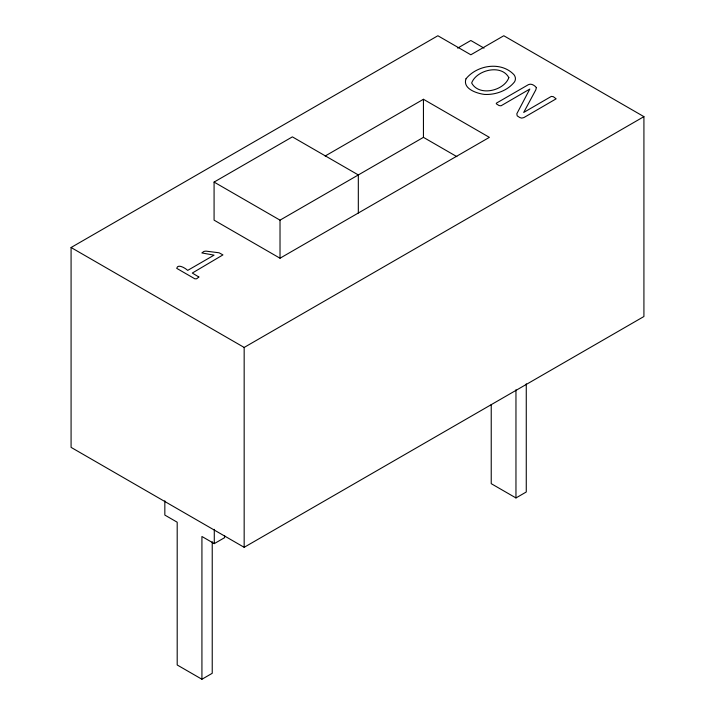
<?xml version="1.0" encoding="UTF-8"?>
<svg xmlns="http://www.w3.org/2000/svg" width="715" height="715" viewBox="0 0 715 715"><rect width="100%" height="100%" fill="white"/><g stroke="black" fill="none" stroke-linecap="round" stroke-linejoin="round"><path stroke-width="1.07" d="M71.08 247.515L437.866 35.75L470.836 54.787L503.798 35.75L643.92 116.643L643.92 316.513L244.164 547.315L71.08 447.376L71.08 247.515L244.164 347.445L643.92 116.643M325.146 156.022L423.441 99.278L489.382 137.352L280.021 258.222L214.08 220.149L214.08 182.084L292.381 136.869L358.322 174.943L358.322 213.007M457.645 48.12L470.836 40.505L484.019 48.12M214.08 182.084L280.021 220.149L423.441 137.352L456.885 156.657M212.23 541.693L212.23 673.298L201.925 679.25L201.925 536.491L214.286 543.623L224.59 537.68L224.59 535.481M491.232 404.476L491.232 483.671L515.962 497.944L526.267 491.992L526.267 383.812M201.925 679.25L177.195 664.977L177.195 522.209L164.834 515.077L164.834 500.795M515.962 389.755L515.962 497.944M423.441 99.278L423.441 137.352M280.021 220.149L280.021 258.222M244.164 347.445L244.164 547.315M214.286 529.35L214.286 543.623M536.384 87.596L535.812 89.858L523.702 112.452L551.283 96.427L553.294 96.659L556.136 98.831L523.863 117.591L521.682 118.1L519.85 117.564L517.213 115.875L516.811 113.801L529.815 89.053L501.027 105.802L499.034 105.561L496.264 103.782L496.416 103.139L528.448 84.638C531.254 83.208 534.65 85.434 536.384 87.596M198.85 276.982L196.714 278.77L194.864 278.823L176.721 268.348C177.651 263.281 185.766 268.456 187.67 270.395L214.071 255.148L201.853 252.94L203.945 251.412L205.92 251.126L219.04 252.779L222.937 254.898L192.29 273.058L198.85 276.982M508.839 77.64C504.155 90.769 479.059 96.874 471.659 82.994C476.413 69.972 501.447 63.751 508.839 77.64M465.983 78.82C462.408 88.839 476.959 93.504 484.555 94.425C495.611 94.988 507.614 90.662 514.559 81.823A17.151 9.903 0 0 0 514.014 74.762C501.206 61.061 477.111 64.958 465.983 78.82"/></g></svg>
